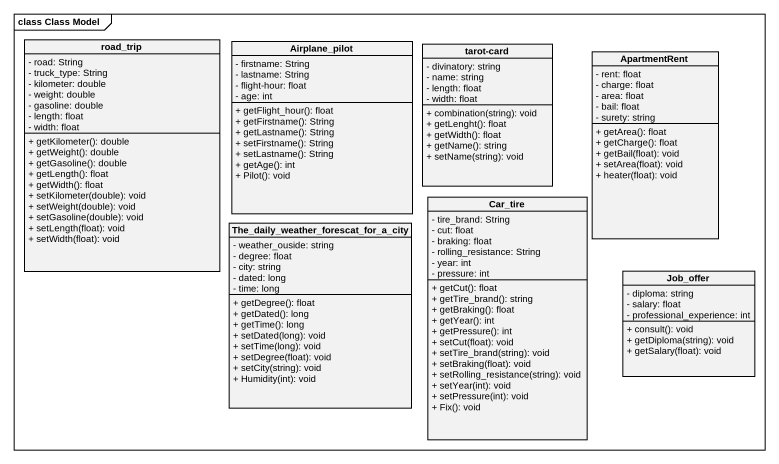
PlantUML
@startuml
mainframe class Class Model
hide circle
hide empty members
skinparam classAttributeIconSize 0
class road_trip {
  - road: String
  - truck_type: String
  - kilometer: double
  - weight: double
  - gasoline: double
  - length: float
  - width: float
  + getKilometer(): double
  + getWeight(): double
  + getGasoline(): double
  + getLength(): float
  + getWidth(): float
  + setKilometer(double): void
  + setWeight(double): void
  + setGasoline(double): void
  + setLength(float): void
  + setWidth(float): void
}
class Airplane_pilot {
  - firstname: String
  - lastname: String
  - flight-hour: float
  - age: int
  + getFlight_hour(): float
  + getFirstname(): String
  + getLastname(): String
  + setFirstname(): String
  + setLastname(): String
  + getAge(): int
  + Pilot(): void
}
class "tarot-card" as tarot_card {
  - divinatory: string
  - name: string
  - length: float
  - width: float
  + combination(string): void
  + getLenght(): float
  + getWidth(): float
  + getName(): string
  + setName(string): void
}
class ApartmentRent {
  - rent: float
  - charge: float
  - area: float
  - bail: float
  - surety: string
  + getArea(): float
  + getCharge(): float
  + getBail(float): void
  + setArea(float): void
  + heater(float): void
}
class Car_tire {
  - tire_brand: String
  - cut: float
  - braking: float
  - rolling_resistance: String
  - year: int
  - pressure: int
  + getCut(): float
  + getTire_brand(): string
  + getBraking(): float
  + getYear(): int
  + getPressure(): int
  + setCut(float): void
  + setTire_brand(string): void
  + setBraking(float): void
  + setRolling_resistance(string): void
  + setYear(int): void
  + setPressure(int): void
  + Fix(): void
}
class "The_daily_weather_forescat_for_a_city" as The_daily_weather_forescat {
  - weather_ouside: string
  - degree: float
  - city: string
  - dated: long
  - time: long
  + getDegree(): float
  + getDated(): long
  + getTime(): long
  + setDated(long): void
  + setTime(long): void
  + setDegree(float): void
  + setCity(string): void
  + Humidity(int): void
}
class Job_offer {
  - diploma: string
  - salary: float
  - professional_experience: int
  + consult(): void
  + getDiploma(string): void
  + getSalary(float): void
}
@enduml
